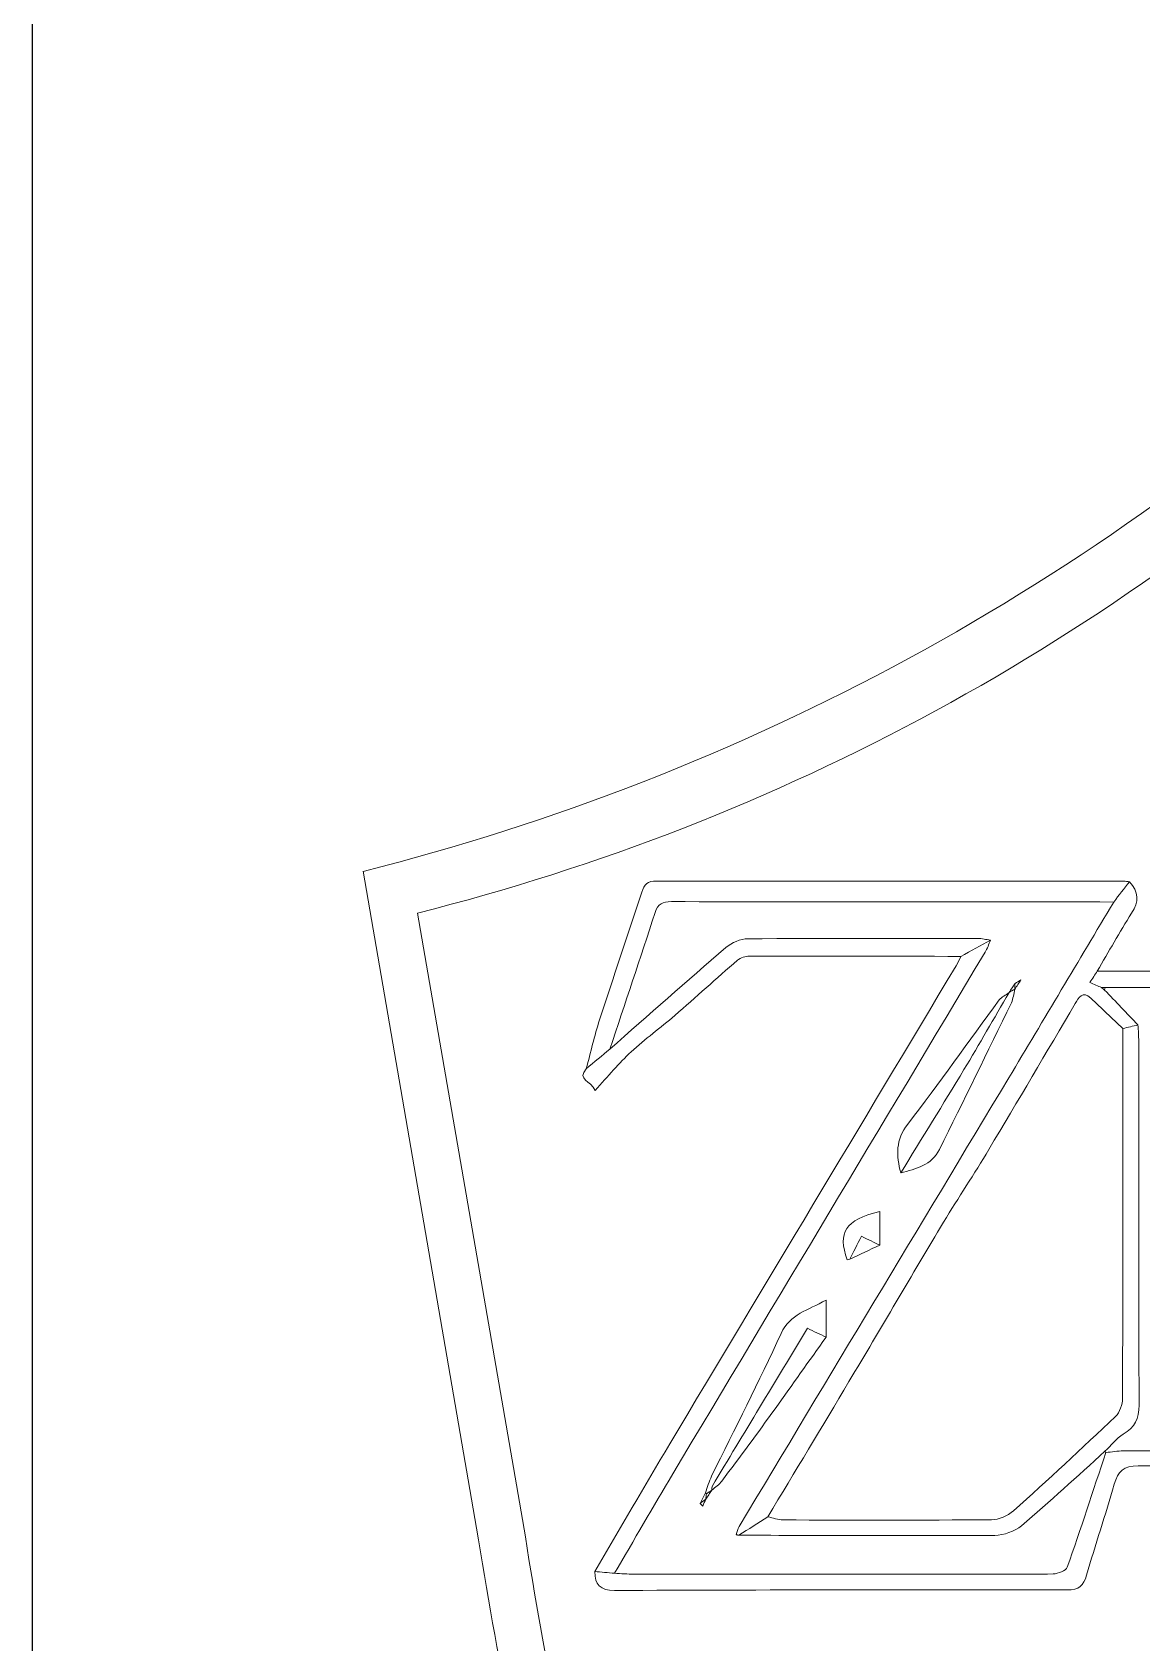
# Model space of a CAD drawing. Header units: inches. Extents: x 0 to 12, y 0 to 12.
# Drawn here: x 0 to 0.904, y 4.533 to 5.845 of the extents above; entities that cross this region are included whole.
import ezdxf

# ---------------------------------------------------------------- set-up
doc = ezdxf.new("R2010")
doc.units = ezdxf.units.IN
doc.header["$MEASUREMENT"] = 0

msp = doc.modelspace()

# ---------------------------------------------------------------- linework, layer by layer
at = {"color": 250, "lineweight": 0}
msp.add_line((0.2696, 5.1614), (0.3621, 4.6262), dxfattribs=at)
at = {"color": 5, "lineweight": 0}
msp.add_line((0.3139, 5.1274), (0.4018, 4.619), dxfattribs=at)
msp.add_lwpolyline([(0, 0), (12, 0), (12, 12), (0, 12)], close=True)
at = {"color": 250, "lineweight": 0}
msp.add_arc((-0.1948, 7.0067), 1.9029, 284.1261, 312.9293, dxfattribs=at)
at = {"color": 5, "lineweight": 0}
msp.add_arc((-0.1273, 6.8804), 1.8077, 284.1261, 312.9293, dxfattribs=at)
for points, knots in [([(0.8942, 5.1529), (0.8898, 5.1474), (0.8855, 5.1419), (0.8812, 5.1364), (0.7611, 5.1365), (0.6409, 5.1365), (0.5208, 5.1367), (0.5137, 5.1367), (0.5098, 5.1351), (0.5075, 5.1278), (0.4955, 5.0906), (0.483, 5.0536), (0.4707, 5.0166), (0.4643, 5.0113), (0.4579, 5.0059), (0.4515, 5.0006), (0.455, 5.0139), (0.458, 5.0273), (0.4623, 5.0403), (0.4735, 5.0751), (0.4854, 5.1096), (0.4967, 5.1444), (0.4988, 5.1508), (0.5015, 5.1535), (0.5086, 5.1535), (0.6355, 5.1533), (0.7624, 5.1533), (0.8893, 5.1533), (0.8909, 5.1533), (0.8926, 5.153), (0.8942, 5.1529)], [0, 0, 0, 0, 1, 1, 1, 2, 2, 2, 3, 3, 3, 4, 4, 4, 5, 5, 5, 6, 6, 6, 7, 7, 7, 8, 8, 8, 9, 9, 9, 10, 10, 10, 10]), ([(0.8942, 5.1529), (0.9016, 5.1448), (0.9021, 5.1368), (0.8958, 5.1272), (0.8858, 5.1119), (0.8771, 5.0958), (0.8678, 5.08), (0.8659, 5.0771), (0.864, 5.0742), (0.8617, 5.0708), (0.8654, 5.0692), (0.8683, 5.0679), (0.8712, 5.0667), (0.8721, 5.066), (0.873, 5.0654), (0.8738, 5.0647), (0.8829, 5.0552), (0.8919, 5.0457), (0.901, 5.0362), (0.8969, 5.0352), (0.8927, 5.0343), (0.8886, 5.0333), (0.88, 5.0416), (0.8714, 5.0498), (0.8626, 5.058), (0.8558, 5.0645), (0.8527, 5.0582), (0.8499, 5.0536), (0.8264, 5.014), (0.8031, 4.9743), (0.7795, 4.9348), (0.7676, 4.9148), (0.7546, 4.8955), (0.7426, 4.8756), (0.7168, 4.8324), (0.6913, 4.7888), (0.6655, 4.7456), (0.6436, 4.7088), (0.6214, 4.6721), (0.5994, 4.6354), (0.5915, 4.6304), (0.5836, 4.6254), (0.5757, 4.6204), (0.5757, 4.6204), (0.5757, 4.6204), (0.5757, 4.6204), (0.575, 4.6207), (0.5743, 4.6208), (0.5736, 4.6208), (0.5744, 4.6231), (0.5748, 4.6256), (0.576, 4.6276), (0.6492, 4.7494), (0.7225, 4.8712), (0.7957, 4.9931), (0.8244, 5.0408), (0.8527, 5.0886), (0.8812, 5.1364), (0.8855, 5.1419), (0.8898, 5.1474), (0.8942, 5.1529)], [0, 0, 0, 0, 1, 1, 1, 2, 2, 2, 3, 3, 3, 4, 4, 4, 5, 5, 5, 6, 6, 6, 7, 7, 7, 8, 8, 8, 9, 9, 9, 10, 10, 10, 11, 11, 11, 12, 12, 12, 13, 13, 13, 14, 14, 14, 15, 15, 15, 16, 16, 16, 17, 17, 17, 18, 18, 18, 19, 19, 19, 20, 20, 20, 20]), ([(0.7809, 5.1053), (0.7773, 5.1058), (0.7738, 5.1067), (0.7702, 5.1067), (0.7079, 5.1068), (0.6456, 5.1069), (0.5832, 5.1064), (0.5771, 5.1064), (0.5699, 5.1033), (0.5652, 5.0993), (0.5334, 5.0721), (0.5021, 5.0442), (0.4707, 5.0166), (0.483, 5.0536), (0.4955, 5.0906), (0.5075, 5.1278), (0.5098, 5.1351), (0.5137, 5.1367), (0.5208, 5.1367), (0.6409, 5.1365), (0.7611, 5.1365), (0.8812, 5.1364), (0.8527, 5.0886), (0.8244, 5.0408), (0.7957, 4.9931), (0.7225, 4.8712), (0.6492, 4.7494), (0.576, 4.6276), (0.5748, 4.6256), (0.5744, 4.6231), (0.5736, 4.6208), (0.5743, 4.6207), (0.575, 4.6205), (0.5757, 4.6204), (0.5757, 4.6204), (0.5757, 4.6204), (0.5757, 4.6204), (0.6453, 4.6203), (0.7149, 4.6199), (0.7844, 4.6203), (0.7917, 4.6204), (0.8005, 4.6235), (0.806, 4.6282), (0.8292, 4.6478), (0.8515, 4.6685), (0.8741, 4.6888), (0.8741, 4.6888), (0.8748, 4.6878), (0.8748, 4.6878), (0.8644, 4.6567), (0.8543, 4.6254), (0.8434, 4.5944), (0.8423, 4.5915), (0.8358, 4.589), (0.8318, 4.5889), (0.8071, 4.5884), (0.7822, 4.5887), (0.7574, 4.5887), (0.6684, 4.5887), (0.5794, 4.5887), (0.4903, 4.5887), (0.4851, 4.5887), (0.4798, 4.5892), (0.4745, 4.5894), (0.4903, 4.6164), (0.5059, 4.6436), (0.5219, 4.6704), (0.6067, 4.8121), (0.6916, 4.9537), (0.7764, 5.0954), (0.7783, 5.0985), (0.7794, 5.102), (0.7809, 5.1053)], [0, 0, 0, 0, 1, 1, 1, 2, 2, 2, 3, 3, 3, 4, 4, 4, 5, 5, 5, 6, 6, 6, 7, 7, 7, 8, 8, 8, 9, 9, 9, 10, 10, 10, 11, 11, 11, 12, 12, 12, 13, 13, 13, 14, 14, 14, 15, 15, 15, 16, 16, 16, 17, 17, 17, 18, 18, 18, 19, 19, 19, 20, 20, 20, 21, 21, 21, 22, 22, 22, 23, 23, 23, 24, 24, 24, 24]), ([(0.7809, 5.1053), (0.7728, 5.1009), (0.7648, 5.0965), (0.7567, 5.0921), (0.6993, 5.0922), (0.6419, 5.0924), (0.5845, 5.0923), (0.5811, 5.0923), (0.5771, 5.0911), (0.5746, 5.0889), (0.5574, 5.0742), (0.5408, 5.0588), (0.5236, 5.044), (0.512, 5.0339), (0.4993, 5.0248), (0.488, 5.0143), (0.4781, 5.0051), (0.4694, 4.9946), (0.4586, 4.9829), (0.4554, 4.9912), (0.4435, 4.9912), (0.4515, 5.0006), (0.4579, 5.0059), (0.4643, 5.0113), (0.4707, 5.0166), (0.5021, 5.0442), (0.5334, 5.0721), (0.5652, 5.0993), (0.5699, 5.1033), (0.5771, 5.1064), (0.5832, 5.1064), (0.6456, 5.1069), (0.7079, 5.1068), (0.7702, 5.1067), (0.7738, 5.1067), (0.7773, 5.1058), (0.7809, 5.1053)], [0, 0, 0, 0, 1, 1, 1, 2, 2, 2, 3, 3, 3, 4, 4, 4, 5, 5, 5, 6, 6, 6, 7, 7, 7, 8, 8, 8, 9, 9, 9, 10, 10, 10, 11, 11, 11, 12, 12, 12, 12]), ([(0.4745, 4.5894), (0.4691, 4.5899), (0.4637, 4.5904), (0.4583, 4.5908), (0.4787, 4.6255), (0.4989, 4.6603), (0.5195, 4.6949), (0.5972, 4.8248), (0.6751, 4.9546), (0.7529, 5.0845), (0.7543, 5.087), (0.7554, 5.0895), (0.7567, 5.0921), (0.7648, 5.0965), (0.7728, 5.1009), (0.7809, 5.1053), (0.7794, 5.102), (0.7783, 5.0985), (0.7764, 5.0954), (0.6916, 4.9537), (0.6067, 4.8121), (0.5219, 4.6704), (0.5059, 4.6436), (0.4903, 4.6164), (0.4745, 4.5894)], [0, 0, 0, 0, 1, 1, 1, 2, 2, 2, 3, 3, 3, 4, 4, 4, 5, 5, 5, 6, 6, 6, 7, 7, 7, 8, 8, 8, 8]), ([(1.2363, 5.0796), (1.2321, 5.0753), (1.2278, 5.071), (1.2236, 5.0667), (1.1795, 5.0667), (1.1355, 5.0667), (1.0915, 5.0667), (1.0861, 5.0804), (1.0805, 5.071), (1.075, 5.0668), (1.074, 5.0668), (1.0731, 5.0667), (1.0721, 5.0667), (1.0061, 5.0667), (0.9401, 5.0667), (0.8742, 5.0667), (0.8732, 5.0667), (0.8722, 5.0667), (0.8712, 5.0667), (0.8683, 5.0679), (0.8654, 5.0692), (0.8617, 5.0708), (0.864, 5.0742), (0.8659, 5.0771), (0.8678, 5.08), (0.987, 5.08), (1.1062, 5.08), (1.2253, 5.08), (1.229, 5.08), (1.2327, 5.0798), (1.2363, 5.0796)], [0, 0, 0, 0, 1, 1, 1, 2, 2, 2, 3, 3, 3, 4, 4, 4, 5, 5, 5, 6, 6, 6, 7, 7, 7, 8, 8, 8, 9, 9, 9, 10, 10, 10, 10]), ([(0.8008, 5.07), (0.8008, 5.07), (0.8008, 5.0701), (0.8008, 5.0701), (0.7992, 5.0676), (0.7976, 5.0651), (0.7959, 5.0627), (0.7959, 5.0627), (0.7959, 5.0626), (0.7959, 5.0626), (0.7932, 5.0606), (0.7899, 5.0591), (0.788, 5.0566), (0.7631, 5.0229), (0.739, 4.9886), (0.7134, 4.9555), (0.7034, 4.9425), (0.7041, 4.9297), (0.7077, 4.9157), (0.7201, 4.919), (0.7328, 4.922), (0.7392, 4.9347), (0.7589, 4.9745), (0.7784, 5.0143), (0.7978, 5.0542), (0.7994, 5.0576), (0.7997, 5.0616), (0.8006, 5.0654), (0.8006, 5.0654), (0.8006, 5.0653), (0.8006, 5.0653), (0.8023, 5.0678), (0.8039, 5.0704), (0.8056, 5.0729), (0.804, 5.0719), (0.8024, 5.071), (0.8008, 5.07)], [0, 0, 0, 0, 1, 1, 1, 2, 2, 2, 3, 3, 3, 4, 4, 4, 5, 5, 5, 6, 6, 6, 7, 7, 7, 8, 8, 8, 9, 9, 9, 10, 10, 10, 11, 11, 11, 12, 12, 12, 12]), ([(0.8006, 5.0654), (0.7991, 5.0645), (0.7975, 5.0636), (0.7959, 5.0627), (0.7976, 5.0651), (0.7992, 5.0676), (0.8008, 5.0701), (0.8008, 5.0685), (0.8007, 5.0669), (0.8006, 5.0653), (0.8006, 5.0653), (0.8006, 5.0654), (0.8006, 5.0654)], [0, 0, 0, 0, 1, 1, 1, 2, 2, 2, 3, 3, 3, 4, 4, 4, 4]), ([(0.8006, 5.0653), (0.8007, 5.0669), (0.8008, 5.0685), (0.8008, 5.0701), (0.8008, 5.0701), (0.8008, 5.07), (0.8008, 5.07), (0.8024, 5.071), (0.804, 5.0719), (0.8056, 5.0729), (0.8039, 5.0704), (0.8023, 5.0678), (0.8006, 5.0653)], [0, 0, 0, 0, 1, 1, 1, 2, 2, 2, 3, 3, 3, 4, 4, 4, 4]), ([(0.8056, 5.0729), (0.804, 5.0719), (0.8024, 5.071), (0.8008, 5.07), (0.8024, 5.071), (0.804, 5.0719), (0.8056, 5.0729)], [0, 0, 0, 0, 1, 1, 1, 2, 2, 2, 2]), ([(0.8742, 5.0667), (0.8741, 5.066), (0.874, 5.0654), (0.8738, 5.0647), (0.873, 5.0654), (0.8721, 5.066), (0.8712, 5.0667), (0.8722, 5.0667), (0.8732, 5.0667), (0.8742, 5.0667)], [0, 0, 0, 0, 1, 1, 1, 2, 2, 2, 3, 3, 3, 3]), ([(0.8742, 5.0667), (0.9401, 5.0667), (1.0061, 5.0667), (1.0721, 5.0667), (1.0729, 5.0662), (1.0738, 5.0656), (1.0747, 5.0651), (1.0745, 5.0208), (1.0744, 4.9765), (1.0743, 4.9322), (1.0612, 4.9657), (1.0482, 4.9993), (1.035, 5.0327), (1.0335, 5.0366), (1.0307, 5.04), (1.0286, 5.0436), (1.0062, 5.0436), (0.9838, 5.0436), (0.9607, 5.0436), (0.9605, 5.0423), (0.9599, 5.0403), (0.9599, 5.0384), (0.9599, 4.9947), (0.9599, 4.9509), (0.96, 4.9072), (0.96, 4.9042), (0.9615, 4.9012), (0.9624, 4.8982), (0.9894, 4.891), (1.0027, 4.8954), (1.0181, 4.9165), (1.0224, 4.9224), (1.027, 4.9281), (1.0314, 4.934), (1.0314, 4.8991), (1.0314, 4.8643), (1.0314, 4.8265), (1.0223, 4.8402), (1.0151, 4.8515), (1.0074, 4.8623), (1.0053, 4.8653), (1.0017, 4.8691), (0.9986, 4.8693), (0.9862, 4.8701), (0.9737, 4.8696), (0.9608, 4.8696), (0.9604, 4.8663), (0.9599, 4.8644), (0.9599, 4.8624), (0.9598, 4.8178), (0.9598, 4.7731), (0.9599, 4.7285), (0.96, 4.7254), (0.9613, 4.7223), (0.962, 4.7192), (0.9628, 4.7185), (0.9636, 4.7178), (0.9644, 4.7171), (0.9831, 4.7172), (1.0019, 4.718), (1.0206, 4.7172), (1.0298, 4.7168), (1.0332, 4.7203), (1.0358, 4.7286), (1.0487, 4.7701), (1.0622, 4.8115), (1.0755, 4.853), (1.0758, 4.8164), (1.0762, 4.7798), (1.0765, 4.7432), (1.0766, 4.7258), (1.0765, 4.7084), (1.0765, 4.6898), (1.0712, 4.6895), (1.0669, 4.6892), (1.0625, 4.6892), (1.0048, 4.6891), (0.947, 4.6892), (0.8892, 4.6891), (0.8844, 4.6891), (0.8796, 4.6883), (0.8748, 4.6878), (0.8748, 4.6878), (0.8741, 4.6888), (0.8741, 4.6888), (0.879, 4.6935), (0.8833, 4.6992), (0.889, 4.7027), (0.8985, 4.7083), (0.9019, 4.7154), (0.9019, 4.7265), (0.9015, 4.8253), (0.9016, 4.9241), (0.9016, 5.0228), (0.9016, 5.0273), (0.9012, 5.0317), (0.901, 5.0362), (0.8919, 5.0457), (0.8829, 5.0552), (0.8738, 5.0647), (0.874, 5.0654), (0.8741, 5.066), (0.8742, 5.0667)], [0, 0, 0, 0, 1, 1, 1, 2, 2, 2, 3, 3, 3, 4, 4, 4, 5, 5, 5, 6, 6, 6, 7, 7, 7, 8, 8, 8, 9, 9, 9, 10, 10, 10, 11, 11, 11, 12, 12, 12, 13, 13, 13, 14, 14, 14, 15, 15, 15, 16, 16, 16, 17, 17, 17, 18, 18, 18, 19, 19, 19, 20, 20, 20, 21, 21, 21, 22, 22, 22, 23, 23, 23, 24, 24, 24, 25, 25, 25, 26, 26, 26, 27, 27, 27, 28, 28, 28, 29, 29, 29, 30, 30, 30, 31, 31, 31, 32, 32, 32, 33, 33, 33, 34, 34, 34, 34]), ([(1.4412, 5.0607), (1.469, 5.0488), (1.4892, 5.0299), (1.5034, 5.0025), (1.5228, 4.965), (1.5316, 4.9257), (1.5316, 4.884), (1.5316, 4.8753), (1.5302, 4.8666), (1.5294, 4.8578), (1.53, 4.8495), (1.5327, 4.8407), (1.5308, 4.8329), (1.5252, 4.8099), (1.5178, 4.7872), (1.511, 4.7644), (1.5092, 4.7587), (1.5067, 4.7532), (1.5045, 4.7476), (1.4939, 4.7362), (1.4833, 4.7248), (1.4728, 4.7134), (1.4724, 4.7129), (1.4727, 4.7118), (1.4726, 4.711), (1.4726, 4.711), (1.4727, 4.7112), (1.4727, 4.7112), (1.4492, 4.6908), (1.4192, 4.6863), (1.3907, 4.6787), (1.3823, 4.6764), (1.3729, 4.6767), (1.364, 4.6767), (1.2097, 4.6766), (1.0554, 4.6765), (0.9011, 4.6769), (0.8892, 4.6769), (0.8846, 4.6726), (0.8816, 4.6619), (0.8746, 4.637), (0.8662, 4.6126), (0.8591, 4.5878), (0.8566, 4.5793), (0.853, 4.5758), (0.8433, 4.5758), (0.7204, 4.5761), (0.5974, 4.5759), (0.4745, 4.5754), (0.4628, 4.5754), (0.4585, 4.5802), (0.4583, 4.5908), (0.4637, 4.5904), (0.4691, 4.5899), (0.4745, 4.5894), (0.4798, 4.5892), (0.4851, 4.5887), (0.4903, 4.5887), (0.5794, 4.5887), (0.6684, 4.5887), (0.7574, 4.5887), (0.7822, 4.5887), (0.8071, 4.5884), (0.8318, 4.5889), (0.8358, 4.589), (0.8423, 4.5915), (0.8434, 4.5944), (0.8543, 4.6254), (0.8644, 4.6567), (0.8748, 4.6878), (0.8796, 4.6883), (0.8844, 4.6891), (0.8892, 4.6891), (0.947, 4.6892), (1.0048, 4.6891), (1.0625, 4.6892), (1.0669, 4.6892), (1.0712, 4.6895), (1.0765, 4.6898), (1.0765, 4.7084), (1.0766, 4.7258), (1.0765, 4.7432), (1.0762, 4.7798), (1.0758, 4.8164), (1.0755, 4.853), (1.0793, 4.8569), (1.0831, 4.8608), (1.0869, 4.8647), (1.0881, 4.8616), (1.0905, 4.8585), (1.0905, 4.8554), (1.0908, 4.8073), (1.0908, 4.7593), (1.0909, 4.7112), (1.0897, 4.7057), (1.0881, 4.7002), (1.0875, 4.6946), (1.0873, 4.693), (1.0897, 4.6911), (1.0909, 4.6893), (1.1526, 4.6893), (1.2143, 4.6893), (1.277, 4.6893), (1.277, 4.7011), (1.2771, 4.7112), (1.277, 4.7213), (1.2767, 4.7653), (1.2764, 4.8092), (1.2761, 4.8532), (1.28, 4.8578), (1.2839, 4.8625), (1.2878, 4.8671), (1.2891, 4.864), (1.2914, 4.8609), (1.2914, 4.8578), (1.2917, 4.8104), (1.2918, 4.7629), (1.2919, 4.7155), (1.2902, 4.7072), (1.2886, 4.6989), (1.2869, 4.6906), (1.2909, 4.6901), (1.2949, 4.6891), (1.2988, 4.6892), (1.326, 4.6897), (1.3533, 4.6901), (1.3805, 4.6911), (1.4392, 4.6933), (1.4836, 4.726), (1.5024, 4.7815), (1.5169, 4.8242), (1.5189, 4.868), (1.5147, 4.9127), (1.5091, 4.972), (1.4894, 5.0226), (1.4337, 5.0526), (1.4362, 5.0553), (1.4387, 5.058), (1.4412, 5.0607)], [0, 0, 0, 0, 1, 1, 1, 2, 2, 2, 3, 3, 3, 4, 4, 4, 5, 5, 5, 6, 6, 6, 7, 7, 7, 8, 8, 8, 9, 9, 9, 10, 10, 10, 11, 11, 11, 12, 12, 12, 13, 13, 13, 14, 14, 14, 15, 15, 15, 16, 16, 16, 17, 17, 17, 18, 18, 18, 19, 19, 19, 20, 20, 20, 21, 21, 21, 22, 22, 22, 23, 23, 23, 24, 24, 24, 25, 25, 25, 26, 26, 26, 27, 27, 27, 28, 28, 28, 29, 29, 29, 30, 30, 30, 31, 31, 31, 32, 32, 32, 33, 33, 33, 34, 34, 34, 35, 35, 35, 36, 36, 36, 37, 37, 37, 38, 38, 38, 39, 39, 39, 40, 40, 40, 41, 41, 41, 42, 42, 42, 43, 43, 43, 44, 44, 44, 45, 45, 45, 46, 46, 46, 46]), ([(0.7959, 5.0626), (0.7837, 5.0417), (0.7717, 5.0206), (0.7592, 4.9998), (0.7422, 4.9717), (0.7249, 4.9437), (0.7077, 4.9157), (0.7041, 4.9297), (0.7034, 4.9425), (0.7134, 4.9555), (0.739, 4.9886), (0.7631, 5.0229), (0.788, 5.0566), (0.7899, 5.0591), (0.7932, 5.0606), (0.7959, 5.0626)], [0, 0, 0, 0, 1, 1, 1, 2, 2, 2, 3, 3, 3, 4, 4, 4, 5, 5, 5, 5]), ([(0.8006, 5.0654), (0.7997, 5.0616), (0.7994, 5.0576), (0.7978, 5.0542), (0.7784, 5.0143), (0.7589, 4.9745), (0.7392, 4.9347), (0.7328, 4.922), (0.7201, 4.919), (0.7077, 4.9157), (0.7249, 4.9437), (0.7422, 4.9717), (0.7592, 4.9998), (0.7717, 5.0206), (0.7837, 5.0417), (0.7959, 5.0626), (0.7959, 5.0626), (0.7959, 5.0627), (0.7959, 5.0627), (0.7975, 5.0636), (0.7991, 5.0645), (0.8006, 5.0654)], [0, 0, 0, 0, 1, 1, 1, 2, 2, 2, 3, 3, 3, 4, 4, 4, 5, 5, 5, 6, 6, 6, 7, 7, 7, 7]), ([(0.5994, 4.6354), (0.6036, 4.6345), (0.6077, 4.6329), (0.6119, 4.6329), (0.6684, 4.6327), (0.725, 4.6325), (0.7815, 4.6331), (0.7876, 4.6331), (0.7949, 4.6362), (0.7995, 4.6403), (0.8276, 4.6655), (0.8553, 4.6912), (0.8827, 4.7172), (0.8862, 4.7206), (0.8884, 4.727), (0.8884, 4.732), (0.8887, 4.8324), (0.8886, 4.9329), (0.8886, 5.0333), (0.8927, 5.0343), (0.8969, 5.0352), (0.901, 5.0362), (0.9012, 5.0317), (0.9016, 5.0273), (0.9016, 5.0228), (0.9016, 4.9241), (0.9015, 4.8253), (0.9019, 4.7265), (0.9019, 4.7154), (0.8985, 4.7083), (0.889, 4.7027), (0.8833, 4.6992), (0.879, 4.6935), (0.8741, 4.6888), (0.8515, 4.6685), (0.8292, 4.6478), (0.806, 4.6282), (0.8005, 4.6235), (0.7917, 4.6204), (0.7844, 4.6203), (0.7149, 4.6199), (0.6453, 4.6203), (0.5757, 4.6204), (0.5836, 4.6254), (0.5915, 4.6304), (0.5994, 4.6354)], [0, 0, 0, 0, 1, 1, 1, 2, 2, 2, 3, 3, 3, 4, 4, 4, 5, 5, 5, 6, 6, 6, 7, 7, 7, 8, 8, 8, 9, 9, 9, 10, 10, 10, 11, 11, 11, 12, 12, 12, 13, 13, 13, 14, 14, 14, 15, 15, 15, 15]), ([(0.6663, 4.8453), (0.6663, 4.8453), (0.6662, 4.8453), (0.6662, 4.8453), (0.6743, 4.8491), (0.6825, 4.853), (0.6906, 4.8568), (0.6906, 4.8658), (0.6906, 4.8748), (0.6906, 4.8843), (0.6622, 4.8771), (0.6561, 4.8673), (0.6641, 4.8447), (0.6648, 4.8449), (0.6655, 4.8451), (0.6663, 4.8453)], [0, 0, 0, 0, 1, 1, 1, 2, 2, 2, 3, 3, 3, 4, 4, 4, 5, 5, 5, 5]), ([(0.6641, 4.8447), (0.6561, 4.8673), (0.6622, 4.8771), (0.6906, 4.8843), (0.6906, 4.8748), (0.6906, 4.8658), (0.6906, 4.8569), (0.686, 4.859), (0.6814, 4.8612), (0.6756, 4.864), (0.6722, 4.8572), (0.6692, 4.8512), (0.6662, 4.8453), (0.6662, 4.8453), (0.6663, 4.8453), (0.6663, 4.8453), (0.6655, 4.8453), (0.6648, 4.8451), (0.6641, 4.8447)], [0, 0, 0, 0, 1, 1, 1, 2, 2, 2, 3, 3, 3, 4, 4, 4, 5, 5, 5, 6, 6, 6, 6]), ([(0.6662, 4.8453), (0.6692, 4.8512), (0.6722, 4.8572), (0.6756, 4.864), (0.6814, 4.8612), (0.686, 4.859), (0.6906, 4.8569), (0.6825, 4.853), (0.6743, 4.8491), (0.6662, 4.8453)], [0, 0, 0, 0, 1, 1, 1, 2, 2, 2, 3, 3, 3, 3]), ([(0.6641, 4.8447), (0.6648, 4.8451), (0.6655, 4.8453), (0.6663, 4.8453), (0.6655, 4.8451), (0.6648, 4.8449), (0.6641, 4.8447)], [0, 0, 0, 0, 1, 1, 1, 2, 2, 2, 2]), ([(0.5488, 4.6497), (0.5505, 4.6522), (0.5521, 4.6547), (0.5537, 4.6571), (0.5537, 4.6571), (0.5537, 4.6572), (0.5537, 4.6572), (0.5565, 4.6596), (0.5598, 4.6617), (0.562, 4.6646), (0.5766, 4.6842), (0.5911, 4.7038), (0.6054, 4.7235), (0.6193, 4.7429), (0.633, 4.7624), (0.6468, 4.7819), (0.6468, 4.7911), (0.6468, 4.8003), (0.6468, 4.812), (0.632, 4.8035), (0.6176, 4.8009), (0.6102, 4.7848), (0.5923, 4.7456), (0.5725, 4.7073), (0.5536, 4.6686), (0.5515, 4.6642), (0.5502, 4.6596), (0.5485, 4.655), (0.547, 4.6522), (0.5456, 4.6493), (0.5442, 4.6464), (0.5449, 4.6457), (0.5456, 4.6449), (0.5463, 4.6442), (0.5472, 4.6461), (0.5481, 4.648), (0.5489, 4.6498), (0.5489, 4.6498), (0.5488, 4.6497), (0.5488, 4.6497)], [0, 0, 0, 0, 1, 1, 1, 2, 2, 2, 3, 3, 3, 4, 4, 4, 5, 5, 5, 6, 6, 6, 7, 7, 7, 8, 8, 8, 9, 9, 9, 10, 10, 10, 11, 11, 11, 12, 12, 12, 13, 13, 13, 13]), ([(0.5485, 4.655), (0.5502, 4.6596), (0.5515, 4.6642), (0.5536, 4.6686), (0.5725, 4.7073), (0.5923, 4.7456), (0.6102, 4.7848), (0.6176, 4.8009), (0.632, 4.8035), (0.6468, 4.812), (0.6468, 4.8003), (0.6468, 4.7911), (0.6468, 4.7819), (0.6419, 4.7842), (0.6369, 4.7865), (0.6316, 4.7891), (0.6054, 4.7457), (0.5798, 4.7032), (0.5542, 4.6606), (0.5536, 4.6597), (0.5539, 4.6583), (0.5537, 4.6572), (0.5537, 4.6572), (0.5537, 4.6571), (0.5537, 4.6571), (0.5523, 4.6562), (0.5509, 4.6552), (0.5494, 4.6542), (0.5491, 4.6545), (0.5488, 4.6548), (0.5485, 4.655)], [0, 0, 0, 0, 1, 1, 1, 2, 2, 2, 3, 3, 3, 4, 4, 4, 5, 5, 5, 6, 6, 6, 7, 7, 7, 8, 8, 8, 9, 9, 9, 10, 10, 10, 10]), ([(0.5537, 4.6572), (0.5539, 4.6583), (0.5536, 4.6597), (0.5542, 4.6606), (0.5798, 4.7032), (0.6054, 4.7457), (0.6316, 4.7891), (0.6369, 4.7865), (0.6419, 4.7842), (0.6468, 4.7819), (0.633, 4.7624), (0.6193, 4.7429), (0.6054, 4.7235), (0.5911, 4.7038), (0.5766, 4.6842), (0.562, 4.6646), (0.5598, 4.6617), (0.5565, 4.6596), (0.5537, 4.6572)], [0, 0, 0, 0, 1, 1, 1, 2, 2, 2, 3, 3, 3, 4, 4, 4, 5, 5, 5, 6, 6, 6, 6]), ([(0.5489, 4.6498), (0.5474, 4.6487), (0.5458, 4.6475), (0.5442, 4.6464), (0.5456, 4.6493), (0.547, 4.6522), (0.5485, 4.655), (0.5488, 4.6548), (0.5491, 4.6545), (0.5494, 4.6542), (0.5492, 4.6527), (0.549, 4.6512), (0.5488, 4.6497), (0.5488, 4.6497), (0.5489, 4.6498), (0.5489, 4.6498)], [0, 0, 0, 0, 1, 1, 1, 2, 2, 2, 3, 3, 3, 4, 4, 4, 5, 5, 5, 5]), ([(0.5489, 4.6498), (0.5481, 4.648), (0.5472, 4.6461), (0.5463, 4.6442), (0.5456, 4.6449), (0.5449, 4.6457), (0.5442, 4.6464), (0.5458, 4.6475), (0.5474, 4.6487), (0.5489, 4.6498)], [0, 0, 0, 0, 1, 1, 1, 2, 2, 2, 3, 3, 3, 3]), ([(0.5488, 4.6497), (0.549, 4.6512), (0.5492, 4.6527), (0.5494, 4.6542), (0.5509, 4.6552), (0.5523, 4.6562), (0.5537, 4.6571), (0.5521, 4.6547), (0.5505, 4.6522), (0.5488, 4.6497)], [0, 0, 0, 0, 1, 1, 1, 2, 2, 2, 3, 3, 3, 3]), ([(0.5757, 4.6204), (0.575, 4.6205), (0.5743, 4.6207), (0.5736, 4.6208), (0.5743, 4.6208), (0.575, 4.6207), (0.5757, 4.6204)], [0, 0, 0, 0, 1, 1, 1, 2, 2, 2, 2]), ([(1.104, 3.6568), (1.0012, 3.7333), (0.8209, 3.8675), (0.5957, 4.0869), (0.4498, 4.3363), (0.4176, 4.5211), (0.4018, 4.619)], [0, 0, 0, 0, 0.0808468, 0.1419248, 0.197496, 0.2597021, 0.2597021, 0.2597021, 0.2597021])]:
    msp.add_open_spline(points, degree=3, knots=knots, dxfattribs=at)
at = {"color": 250, "lineweight": 0}
msp.add_open_spline([(1.1012, 3.6134), (0.9931, 3.6939), (0.8032, 3.8352), (0.5662, 4.0661), (0.4127, 4.3286), (0.3788, 4.5232), (0.3621, 4.6262)], degree=3, knots=[0, 0, 0, 0, 0.0808468, 0.1419248, 0.197496, 0.2597021, 0.2597021, 0.2597021, 0.2597021], dxfattribs=at)

doc.saveas('drawing.dxf')
